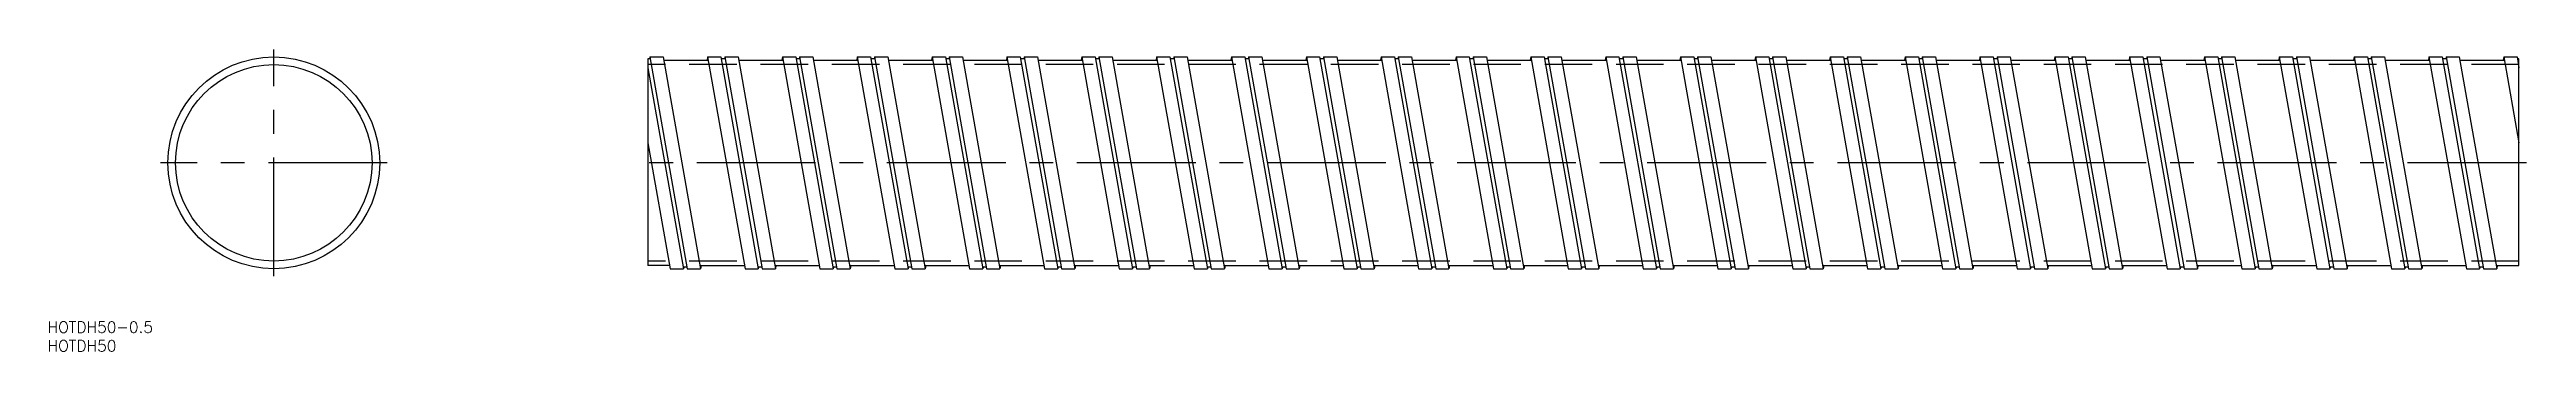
# Model space of a CAD drawing. Extents: x -60 to 602, y -50 to 30.
import ezdxf

# ---------------------------------------------------------------- set-up
doc = ezdxf.new("R2010")
doc.units = 0
doc.linetypes.add('CENTER', pattern=[50.8, 31.75, -6.35, 6.35, -6.35])
doc.linetypes.add('DASHED', pattern=[19.05, 12.7, -6.35])
doc.layers.get('0').update_dxf_attribs({"linetype": 'CONTINUOUS'})
doc.layers.add('CENTER', color=1, linetype='CENTER')
doc.styles.get("Standard").update_dxf_attribs({"font": 'txt.shx', "height": 3, "bigfont": 'bigfont.shx'})

msp = doc.modelspace()

# ---------------------------------------------------------------- linework, layer by layer
at = {"color": 7, "linetype": 'CONTINUOUS'}
for p, q in [((100, 27.85), (100, -27.45)), ((100.59, 27.85), (100, 27.85)), ((100.51, 28.3), (100.43, 27.85)), ((100.51, 28.3), (110.51, -28.3)), ((100.51, 28.3), (104.06, 28.3)), ((104.06, 28.3), (114.06, -28.3)), ((104.21, 27.45), (116.09, 27.45)), ((115.94, 28.3), (115.79, 27.45)), ((115.94, 28.3), (125.94, -28.3)), ((115.94, 28.3), (119.49, 28.3)), ((119.49, 28.3), (129.49, -28.3)), ((120.59, 27.85), (119.57, 27.85)), ((120.51, 28.3), (120.43, 27.85)), ((120.51, 28.3), (130.51, -28.3)), ((120.51, 28.3), (124.06, 28.3)), ((124.06, 28.3), (134.06, -28.3)), ((124.21, 27.45), (136.09, 27.45)), ((135.94, 28.3), (135.79, 27.45)), ((135.94, 28.3), (145.94, -28.3)), ((135.94, 28.3), (139.49, 28.3)), ((139.49, 28.3), (149.49, -28.3)), ((140.59, 27.85), (139.57, 27.85)), ((140.51, 28.3), (140.43, 27.85)), ((140.51, 28.3), (150.51, -28.3)), ((140.51, 28.3), (144.06, 28.3)), ((144.06, 28.3), (154.06, -28.3)), ((144.21, 27.45), (156.09, 27.45)), ((155.94, 28.3), (155.79, 27.45)), ((155.94, 28.3), (165.94, -28.3)), ((155.94, 28.3), (159.49, 28.3)), ((159.49, 28.3), (169.49, -28.3)), ((160.59, 27.85), (159.57, 27.85)), ((160.51, 28.3), (160.43, 27.85)), ((160.51, 28.3), (170.51, -28.3)), ((160.51, 28.3), (164.06, 28.3)), ((164.06, 28.3), (174.06, -28.3)), ((164.21, 27.45), (176.09, 27.45)), ((175.94, 28.3), (175.79, 27.45)), ((175.94, 28.3), (185.94, -28.3)), ((175.94, 28.3), (179.49, 28.3)), ((179.49, 28.3), (189.49, -28.3)), ((180.59, 27.85), (179.57, 27.85)), ((180.51, 28.3), (180.43, 27.85)), ((180.51, 28.3), (190.51, -28.3)), ((180.51, 28.3), (184.06, 28.3)), ((184.06, 28.3), (194.06, -28.3)), ((184.21, 27.45), (196.09, 27.45)), ((195.94, 28.3), (195.79, 27.45)), ((195.94, 28.3), (205.94, -28.3)), ((195.94, 28.3), (199.49, 28.3)), ((199.49, 28.3), (209.49, -28.3)), ((200.59, 27.85), (199.57, 27.85)), ((200.51, 28.3), (200.43, 27.85)), ((200.51, 28.3), (210.51, -28.3)), ((200.51, 28.3), (204.06, 28.3)), ((204.06, 28.3), (214.06, -28.3)), ((204.21, 27.45), (216.09, 27.45)), ((215.94, 28.3), (215.79, 27.45)), ((215.94, 28.3), (225.94, -28.3)), ((215.94, 28.3), (219.49, 28.3)), ((219.49, 28.3), (229.49, -28.3)), ((220.59, 27.85), (219.57, 27.85)), ((220.51, 28.3), (220.43, 27.85)), ((220.51, 28.3), (230.51, -28.3)), ((220.51, 28.3), (224.06, 28.3)), ((224.06, 28.3), (234.06, -28.3)), ((224.21, 27.45), (236.09, 27.45)), ((235.94, 28.3), (235.79, 27.45)), ((235.94, 28.3), (245.94, -28.3)), ((235.94, 28.3), (239.49, 28.3)), ((239.49, 28.3), (249.49, -28.3)), ((240.59, 27.85), (239.57, 27.85)), ((240.51, 28.3), (240.43, 27.85)), ((240.51, 28.3), (250.51, -28.3)), ((240.51, 28.3), (244.06, 28.3)), ((244.06, 28.3), (254.06, -28.3)), ((244.21, 27.45), (256.09, 27.45)), ((255.94, 28.3), (255.79, 27.45)), ((255.94, 28.3), (259.49, 28.3)), ((255.94, 28.3), (265.94, -28.3)), ((259.49, 28.3), (269.49, -28.3)), ((260.59, 27.85), (259.57, 27.85)), ((260.51, 28.3), (260.43, 27.85)), ((260.51, 28.3), (270.51, -28.3)), ((260.51, 28.3), (264.06, 28.3)), ((264.06, 28.3), (274.06, -28.3)), ((264.21, 27.45), (276.09, 27.45)), ((275.94, 28.3), (275.79, 27.45)), ((275.94, 28.3), (285.94, -28.3)), ((275.94, 28.3), (279.49, 28.3)), ((279.49, 28.3), (289.49, -28.3)), ((280.59, 27.85), (279.57, 27.85)), ((280.51, 28.3), (280.43, 27.85)), ((280.51, 28.3), (290.51, -28.3)), ((280.51, 28.3), (284.06, 28.3)), ((284.06, 28.3), (294.06, -28.3)), ((284.21, 27.45), (296.09, 27.45)), ((295.94, 28.3), (295.79, 27.45)), ((295.94, 28.3), (305.94, -28.3)), ((295.94, 28.3), (299.49, 28.3)), ((299.49, 28.3), (309.49, -28.3)), ((300.59, 27.85), (299.57, 27.85)), ((300.51, 28.3), (300.43, 27.85)), ((300.51, 28.3), (310.51, -28.3)), ((300.51, 28.3), (304.06, 28.3)), ((304.06, 28.3), (314.06, -28.3)), ((304.21, 27.45), (316.09, 27.45)), ((315.94, 28.3), (315.79, 27.45)), ((315.94, 28.3), (325.94, -28.3)), ((315.94, 28.3), (319.49, 28.3)), ((319.49, 28.3), (329.49, -28.3)), ((320.59, 27.85), (319.57, 27.85)), ((320.51, 28.3), (320.43, 27.85)), ((320.51, 28.3), (330.51, -28.3)), ((320.51, 28.3), (324.06, 28.3)), ((324.06, 28.3), (334.06, -28.3)), ((324.21, 27.45), (336.09, 27.45)), ((335.94, 28.3), (335.79, 27.45)), ((335.94, 28.3), (345.94, -28.3)), ((335.94, 28.3), (339.49, 28.3)), ((339.49, 28.3), (349.49, -28.3)), ((340.59, 27.85), (339.57, 27.85)), ((340.51, 28.3), (340.43, 27.85)), ((340.51, 28.3), (350.51, -28.3)), ((340.51, 28.3), (344.06, 28.3)), ((344.06, 28.3), (354.06, -28.3)), ((344.21, 27.45), (356.09, 27.45)), ((355.94, 28.3), (355.79, 27.45)), ((355.94, 28.3), (365.94, -28.3)), ((355.94, 28.3), (359.49, 28.3)), ((359.49, 28.3), (369.49, -28.3)), ((360.59, 27.85), (359.57, 27.85)), ((360.51, 28.3), (360.43, 27.85)), ((360.51, 28.3), (370.51, -28.3)), ((360.51, 28.3), (364.06, 28.3)), ((364.06, 28.3), (374.06, -28.3)), ((364.21, 27.45), (376.09, 27.45)), ((375.94, 28.3), (375.79, 27.45)), ((375.94, 28.3), (385.94, -28.3)), ((375.94, 28.3), (379.49, 28.3)), ((379.49, 28.3), (389.49, -28.3)), ((380.59, 27.85), (379.57, 27.85)), ((380.51, 28.3), (380.43, 27.85)), ((380.51, 28.3), (390.51, -28.3)), ((380.51, 28.3), (384.06, 28.3)), ((384.06, 28.3), (394.06, -28.3)), ((384.21, 27.45), (396.09, 27.45)), ((395.94, 28.3), (395.79, 27.45)), ((395.94, 28.3), (405.94, -28.3)), ((395.94, 28.3), (399.49, 28.3)), ((399.49, 28.3), (409.49, -28.3)), ((400.59, 27.85), (399.57, 27.85)), ((400.51, 28.3), (400.43, 27.85)), ((400.51, 28.3), (410.51, -28.3)), ((400.51, 28.3), (404.06, 28.3)), ((404.06, 28.3), (414.06, -28.3)), ((404.21, 27.45), (416.09, 27.45)), ((415.94, 28.3), (415.79, 27.45)), ((415.94, 28.3), (425.94, -28.3)), ((415.94, 28.3), (419.49, 28.3)), ((419.49, 28.3), (429.49, -28.3)), ((420.59, 27.85), (419.57, 27.85)), ((420.51, 28.3), (420.43, 27.85)), ((420.51, 28.3), (430.51, -28.3)), ((420.51, 28.3), (424.06, 28.3)), ((424.06, 28.3), (434.06, -28.3)), ((424.21, 27.45), (436.09, 27.45)), ((435.94, 28.3), (435.79, 27.45)), ((435.94, 28.3), (445.94, -28.3)), ((435.94, 28.3), (439.49, 28.3)), ((439.49, 28.3), (449.49, -28.3)), ((440.59, 27.85), (439.57, 27.85)), ((440.51, 28.3), (440.43, 27.85)), ((440.51, 28.3), (450.51, -28.3)), ((440.51, 28.3), (444.06, 28.3)), ((444.06, 28.3), (454.06, -28.3)), ((444.21, 27.45), (456.09, 27.45)), ((455.94, 28.3), (455.79, 27.45)), ((455.94, 28.3), (465.94, -28.3)), ((455.94, 28.3), (459.49, 28.3)), ((459.49, 28.3), (469.49, -28.3)), ((460.59, 27.85), (459.57, 27.85)), ((460.51, 28.3), (460.43, 27.85)), ((460.51, 28.3), (470.51, -28.3)), ((460.51, 28.3), (464.06, 28.3)), ((464.06, 28.3), (474.06, -28.3)), ((464.21, 27.45), (476.09, 27.45)), ((475.94, 28.3), (475.79, 27.45)), ((475.94, 28.3), (485.94, -28.3)), ((475.94, 28.3), (479.49, 28.3)), ((479.49, 28.3), (489.49, -28.3)), ((480.59, 27.85), (479.57, 27.85)), ((480.51, 28.3), (480.43, 27.85)), ((480.51, 28.3), (490.51, -28.3)), ((480.51, 28.3), (484.06, 28.3)), ((484.06, 28.3), (494.06, -28.3)), ((484.21, 27.45), (496.09, 27.45)), ((495.94, 28.3), (495.79, 27.45)), ((495.94, 28.3), (505.94, -28.3)), ((495.94, 28.3), (499.49, 28.3)), ((499.49, 28.3), (509.49, -28.3)), ((500.59, 27.85), (499.57, 27.85)), ((500.51, 28.3), (500.43, 27.85)), ((500.51, 28.3), (510.51, -28.3)), ((500.51, 28.3), (504.06, 28.3)), ((504.06, 28.3), (514.06, -28.3)), ((504.21, 27.45), (516.09, 27.45)), ((515.94, 28.3), (515.79, 27.45)), ((515.94, 28.3), (525.94, -28.3)), ((515.94, 28.3), (519.49, 28.3)), ((519.49, 28.3), (529.49, -28.3)), ((520.59, 27.85), (519.57, 27.85)), ((520.51, 28.3), (520.43, 27.85)), ((520.51, 28.3), (530.51, -28.3)), ((520.51, 28.3), (524.06, 28.3)), ((524.06, 28.3), (534.06, -28.3)), ((524.21, 27.45), (536.09, 27.45)), ((535.94, 28.3), (535.79, 27.45)), ((535.94, 28.3), (545.94, -28.3)), ((535.94, 28.3), (539.49, 28.3)), ((539.49, 28.3), (549.49, -28.3)), ((540.59, 27.85), (539.57, 27.85)), ((540.51, 28.3), (540.43, 27.85)), ((540.51, 28.3), (550.51, -28.3)), ((540.51, 28.3), (544.06, 28.3)), ((544.06, 28.3), (554.06, -28.3)), ((544.21, 27.45), (556.09, 27.45)), ((555.94, 28.3), (555.79, 27.45)), ((555.94, 28.3), (565.94, -28.3)), ((555.94, 28.3), (559.49, 28.3)), ((559.49, 28.3), (569.49, -28.3)), ((560.59, 27.85), (559.57, 27.85)), ((560.51, 28.3), (560.43, 27.85)), ((560.51, 28.3), (570.51, -28.3)), ((560.51, 28.3), (564.06, 28.3)), ((564.06, 28.3), (574.06, -28.3)), ((564.21, 27.45), (576.09, 27.45)), ((575.94, 28.3), (575.79, 27.45)), ((575.94, 28.3), (585.94, -28.3)), ((575.94, 28.3), (579.49, 28.3)), ((579.49, 28.3), (589.49, -28.3)), ((580.59, 27.85), (579.57, 27.85)), ((580.51, 28.3), (580.43, 27.85)), ((580.51, 28.3), (584.06, 28.3)), ((580.51, 28.3), (590.51, -28.3)), ((584.06, 28.3), (594.06, -28.3)), ((584.21, 27.45), (596.09, 27.45)), ((595.94, 28.3), (595.79, 27.45)), ((595.94, 28.3), (600, 5.31)), ((595.94, 28.3), (599.49, 28.3)), ((599.49, 28.3), (600, 25.43)), ((600, 27.85), (599.57, 27.85)), ((600, -27.45), (600, 27.85)), ((100, 25.43), (109.49, -28.3)), ((100, 5.31), (105.94, -28.3)), ((105.79, -27.45), (100, -27.45)), ((105.94, -28.3), (109.49, -28.3)), ((110.43, -27.85), (109.41, -27.85)), ((109.57, -27.85), (109.49, -28.3)), ((110.51, -28.3), (114.06, -28.3)), ((113.91, -27.45), (125.79, -27.45)), ((114.21, -27.45), (114.06, -28.3)), ((125.94, -28.3), (129.49, -28.3)), ((130.43, -27.85), (129.41, -27.85)), ((129.57, -27.85), (129.49, -28.3)), ((130.51, -28.3), (134.06, -28.3)), ((133.91, -27.45), (145.79, -27.45)), ((134.21, -27.45), (134.06, -28.3)), ((145.94, -28.3), (149.49, -28.3)), ((150.43, -27.85), (149.41, -27.85)), ((149.57, -27.85), (149.49, -28.3)), ((150.51, -28.3), (154.06, -28.3)), ((153.91, -27.45), (165.79, -27.45)), ((154.21, -27.45), (154.06, -28.3)), ((165.94, -28.3), (169.49, -28.3)), ((170.43, -27.85), (169.41, -27.85)), ((169.57, -27.85), (169.49, -28.3)), ((170.51, -28.3), (174.06, -28.3)), ((173.91, -27.45), (185.79, -27.45)), ((174.21, -27.45), (174.06, -28.3)), ((185.94, -28.3), (189.49, -28.3)), ((190.43, -27.85), (189.41, -27.85)), ((189.57, -27.85), (189.49, -28.3)), ((190.51, -28.3), (194.06, -28.3)), ((193.91, -27.45), (205.79, -27.45)), ((194.21, -27.45), (194.06, -28.3)), ((205.94, -28.3), (209.49, -28.3)), ((210.43, -27.85), (209.41, -27.85)), ((209.57, -27.85), (209.49, -28.3)), ((210.51, -28.3), (214.06, -28.3)), ((213.91, -27.45), (225.79, -27.45)), ((214.21, -27.45), (214.06, -28.3)), ((225.94, -28.3), (229.49, -28.3)), ((230.43, -27.85), (229.41, -27.85)), ((229.57, -27.85), (229.49, -28.3)), ((230.51, -28.3), (234.06, -28.3)), ((233.91, -27.45), (245.79, -27.45)), ((234.21, -27.45), (234.06, -28.3)), ((245.94, -28.3), (249.49, -28.3)), ((250.43, -27.85), (249.41, -27.85)), ((249.57, -27.85), (249.49, -28.3)), ((250.51, -28.3), (254.06, -28.3)), ((253.91, -27.45), (265.79, -27.45)), ((254.21, -27.45), (254.06, -28.3)), ((265.94, -28.3), (269.49, -28.3)), ((270.43, -27.85), (269.41, -27.85)), ((269.57, -27.85), (269.49, -28.3)), ((270.51, -28.3), (274.06, -28.3)), ((273.91, -27.45), (285.79, -27.45)), ((274.21, -27.45), (274.06, -28.3)), ((285.94, -28.3), (289.49, -28.3)), ((290.43, -27.85), (289.41, -27.85)), ((289.57, -27.85), (289.49, -28.3)), ((290.51, -28.3), (294.06, -28.3)), ((293.91, -27.45), (305.79, -27.45)), ((294.21, -27.45), (294.06, -28.3)), ((305.94, -28.3), (309.49, -28.3)), ((310.43, -27.85), (309.41, -27.85)), ((309.57, -27.85), (309.49, -28.3)), ((310.51, -28.3), (314.06, -28.3)), ((313.91, -27.45), (325.79, -27.45)), ((314.21, -27.45), (314.06, -28.3)), ((325.94, -28.3), (329.49, -28.3)), ((330.43, -27.85), (329.41, -27.85)), ((329.57, -27.85), (329.49, -28.3)), ((330.51, -28.3), (334.06, -28.3)), ((333.91, -27.45), (345.79, -27.45)), ((334.21, -27.45), (334.06, -28.3)), ((345.94, -28.3), (349.49, -28.3)), ((350.43, -27.85), (349.41, -27.85)), ((349.57, -27.85), (349.49, -28.3)), ((350.51, -28.3), (354.06, -28.3)), ((353.91, -27.45), (365.79, -27.45)), ((354.21, -27.45), (354.06, -28.3)), ((365.94, -28.3), (369.49, -28.3)), ((370.43, -27.85), (369.41, -27.85)), ((369.57, -27.85), (369.49, -28.3)), ((370.51, -28.3), (374.06, -28.3)), ((373.91, -27.45), (385.79, -27.45)), ((374.21, -27.45), (374.06, -28.3)), ((385.94, -28.3), (389.49, -28.3)), ((390.43, -27.85), (389.41, -27.85)), ((389.57, -27.85), (389.49, -28.3)), ((390.51, -28.3), (394.06, -28.3)), ((393.91, -27.45), (405.79, -27.45)), ((394.21, -27.45), (394.06, -28.3)), ((405.94, -28.3), (409.49, -28.3)), ((410.43, -27.85), (409.41, -27.85)), ((409.57, -27.85), (409.49, -28.3)), ((410.51, -28.3), (414.06, -28.3)), ((413.91, -27.45), (425.79, -27.45)), ((414.21, -27.45), (414.06, -28.3)), ((425.94, -28.3), (429.49, -28.3)), ((430.43, -27.85), (429.41, -27.85)), ((429.57, -27.85), (429.49, -28.3)), ((430.51, -28.3), (434.06, -28.3)), ((433.91, -27.45), (445.79, -27.45)), ((434.21, -27.45), (434.06, -28.3)), ((445.94, -28.3), (449.49, -28.3)), ((450.43, -27.85), (449.41, -27.85)), ((449.57, -27.85), (449.49, -28.3)), ((450.51, -28.3), (454.06, -28.3)), ((453.91, -27.45), (465.79, -27.45)), ((454.21, -27.45), (454.06, -28.3)), ((465.94, -28.3), (469.49, -28.3)), ((470.43, -27.85), (469.41, -27.85)), ((469.57, -27.85), (469.49, -28.3)), ((470.51, -28.3), (474.06, -28.3)), ((473.91, -27.45), (485.79, -27.45)), ((474.21, -27.45), (474.06, -28.3)), ((485.94, -28.3), (489.49, -28.3)), ((490.43, -27.85), (489.41, -27.85)), ((489.57, -27.85), (489.49, -28.3)), ((490.51, -28.3), (494.06, -28.3)), ((493.91, -27.45), (505.79, -27.45)), ((494.21, -27.45), (494.06, -28.3)), ((505.94, -28.3), (509.49, -28.3)), ((510.43, -27.85), (509.41, -27.85)), ((509.57, -27.85), (509.49, -28.3)), ((510.51, -28.3), (514.06, -28.3)), ((513.91, -27.45), (525.79, -27.45)), ((514.21, -27.45), (514.06, -28.3)), ((525.94, -28.3), (529.49, -28.3)), ((530.43, -27.85), (529.41, -27.85)), ((529.57, -27.85), (529.49, -28.3)), ((530.51, -28.3), (534.06, -28.3)), ((533.91, -27.45), (545.79, -27.45)), ((534.21, -27.45), (534.06, -28.3)), ((545.94, -28.3), (549.49, -28.3)), ((550.43, -27.85), (549.41, -27.85)), ((549.57, -27.85), (549.49, -28.3)), ((550.51, -28.3), (554.06, -28.3)), ((553.91, -27.45), (565.79, -27.45)), ((554.21, -27.45), (554.06, -28.3)), ((565.94, -28.3), (569.49, -28.3)), ((570.43, -27.85), (569.41, -27.85)), ((569.57, -27.85), (569.49, -28.3)), ((570.51, -28.3), (574.06, -28.3)), ((573.91, -27.45), (585.79, -27.45)), ((574.21, -27.45), (574.06, -28.3)), ((585.94, -28.3), (589.49, -28.3)), ((590.43, -27.85), (589.41, -27.85)), ((589.57, -27.85), (589.49, -28.3)), ((590.51, -28.3), (594.06, -28.3)), ((593.91, -27.45), (600, -27.45)), ((594.21, -27.45), (594.06, -28.3))]:
    msp.add_line(p, q, dxfattribs=at)
at = {"color": 3, "linetype": 'DASHED'}
for p, q in [((600, 26.25), (100, 26.25)), ((600, -26.25), (100, -26.25))]:
    msp.add_line(p, q, dxfattribs=at)
at = {"color": 7, "linetype": 'CONTINUOUS'}
for radius in [28.3, 26.25]:
    msp.add_circle((0, 0), radius, dxfattribs=at)
at = {"layer": 'CENTER', "color": 1, "linetype": 'CENTER'}
for p, q in [((0, -30.3), (0, 30.3)), ((30.3, 0), (-30.3, 0)), ((602, 0), (98, 0))]:
    msp.add_line(p, q, dxfattribs=at)

# ---------------------------------------------------------------- texts
at = {"color": 7, "linetype": 'CONTINUOUS'}
for s, p in [('HOTDH50-0.5', (-60.44, -45.43)), ('HOTDH50', (-60.44, -50.43))]:
    msp.add_text(s, height=3, dxfattribs=at).set_placement(p)

doc.saveas('drawing.dxf')
